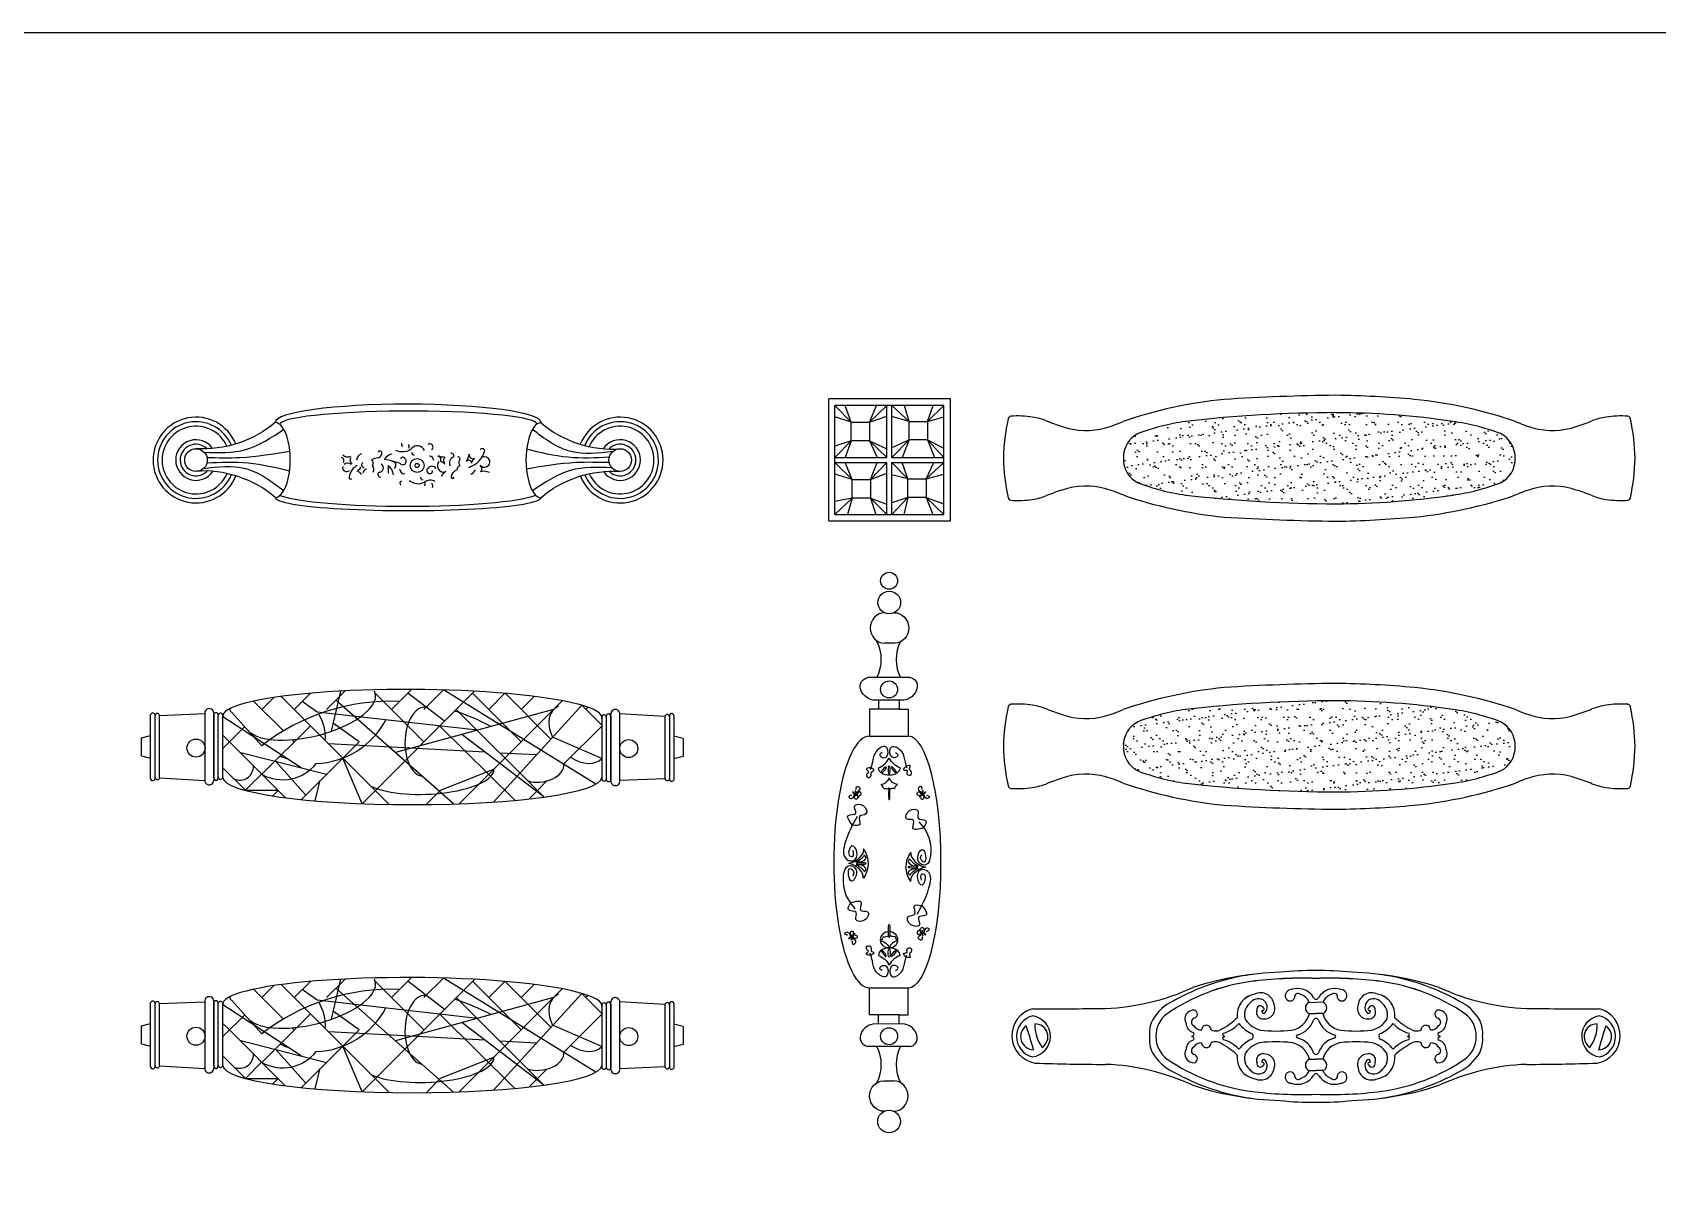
# Model space of a CAD drawing. Header units: millimetres. Extents: x -159347 to -158123, y -76894 to -75818.
# Drawn here: x -158735.9 to -158374.9, y -76076.2 to -75818.3 of the extents above; entities that cross this region are included whole.
import ezdxf

# ---------------------------------------------------------------- set-up
doc = ezdxf.new("R2010")
doc.units = ezdxf.units.MM
doc.header["$LTSCALE"] = 2
doc.header["$MEASUREMENT"] = 0
doc.layers.get('0').update_dxf_attribs({"linetype": 'CONTINUOUS'})
doc.layers.add('标注', color=7, linetype='CONTINUOUS', lineweight=25)

# ---------------------------------------------------------------- blocks, each defined once
blk = doc.blocks.new('LC-291')
at = {"color": 0, "lineweight": -3}
for radius in [1.54, 0.462]:
    blk.add_circle((122720.56, 11989.59), radius, dxfattribs=at)
for centre in [(122675.45, 11988.38), (122769.7, 11988.38)]:
    blk.add_circle(centre, 2.51)
for centre, radius, start, end in [((122675.45, 11988.38), 9.53, 21.9992, 338.3653), ((122675.45, 11988.38), 8.52, 22.7273, 337.687), ((122675.45, 11988.38), 7.52, 23.9624, 336.5167), ((122769.7, 11988.38), 9.53, 201.9992, 158.3653), ((122769.7, 11988.38), 8.52, 202.7273, 157.687), ((122769.7, 11988.38), 7.52, 203.9624, 156.5167), ((122675.45, 11988.38), 4.51, 34.7344, 326.1823), ((122675.45, 11988.38), 3.51, 45.411, 315.9963), ((122769.7, 11988.38), 4.51, 214.7344, 146.1823), ((122769.7, 11988.38), 3.51, 225.411, 135.9963)]:
    blk.add_arc(centre, radius, start, end)
for centre, radius, start, end in [((122705.69, 11993.55), 2.68, 242.4427, 289.3911), ((122709.45, 11989.69), 2.01, 113.593, 155.148), ((122711.22, 11992.27), 1.78, 287.8869, 358.0858), ((122712.68, 11992.14), 0.327, 12.1819, 171.6725), ((122713.39, 11992.71), 1.92, 293.2573, 338.3185), ((122714.57, 11989.62), 1.49, 322.385, 95.3677), ((122717.62, 11995.03), 2.17, 241.1301, 307.29), ((122717.63, 11994.13), 0.592, 141.6192, 243.4481), ((122717.76, 11990.75), 0.652, 306.0537, 185.5215), ((122719.26, 11993.69), 0.502, 128.815, 230.5411), ((122720.32, 11990.59), 3.04, 49.4423, 117.0484), ((122719.24, 11992.23), 0.561, 355.9963, 80.9426), ((122723.19, 11990.21), 1.27, 5.5563, 85.5856), ((122724.03, 11993.49), 0.388, 274.1877, 79.2926), ((122728.27, 11991.74), 2.45, 182.3532, 239.1001), ((122736.33, 11991.15), 9.44, 179.1996, 189.1874), ((122729.03, 11990.11), 0.984, 86.1194, 241.0003), ((122728.64, 11991.54), 0.64, 315.5084, 85.9196), ((122731.64, 11990.49), 1.46, 155.1844, 216.3744), ((122731.64, 11991.35), 0.966, 275.0292, 358.8641), ((122734.04, 11992.03), 1.16, 199.3163, 265.4611), ((122732.19, 11992.67), 3.5, 299.5552, 350.5757), ((122735.36, 11992.27), 0.327, 328.7349, 160.4757), ((122705.59, 11988.75), 1.21, 38.1551, 193.0529), ((122705.73, 11989.1), 1.46, 205.1933, 286.6135), ((122710.7, 11984.94), 5.33, 107.6887, 165.6803), ((122707.4, 11990.38), 1.23, 152.7004, 225.6891), ((122706.97, 11989.28), 1.51, 302.4878, 353.2599), ((122708.14, 11987.24), 0.842, 350.6504, 114.6756), ((122709.11, 11989.07), 0.64, 177.2129, 321.4776), ((122713.4, 11986.2), 4.52, 146.8453, 168.4477), ((122711.4, 11988.09), 0.396, 117.8531, 299.5588), ((122710.73, 11990.67), 1.04, 290.187, 355.1721), ((122710.16, 11988.97), 1.17, 333.6475, 37.9738), ((122712.99, 11987.49), 0.629, 162.5171, 280.0726), ((122711.99, 11989), 1.39, 286.6876, 28.0412), ((122713.83, 11988.45), 0.873, 304.4387, 49.255), ((122715.98, 11990.89), 2.27, 225.7474, 255.5958), ((122714.97, 11986.18), 1.48, 54.2921, 106.8022), ((122715.98, 11988.26), 0.716, 139.639, 267.9598), ((122717.28, 11990.79), 1.04, 211.395, 326.9254), ((122717.85, 11988.47), 0.97, 180.82, 269.2233), ((122723.75, 11988.65), 0.773, 42.4447, 233.3036), ((122723.74, 11988.24), 0.497, 204.8148, 353.6814), ((122731.8, 12010.18), 22.3, 250.409, 259.8803), ((122726.15, 11989.51), 0.89, 124.7618, 258.4574), ((122725.67, 11989.68), 2.64, 280.6852, 326.6553), ((122729.38, 11986.9), 0.97, 99.0704, 198.5246), ((122727.67, 11994.75), 7.07, 282.7745, 295.2463), ((122731.23, 11989.1), 0.927, 145.8448, 233.5799), ((122732.29, 11989.43), 0.628, 303.1037, 87.4087), ((122732.51, 11988.47), 1.5, 285.2432, 356.3391), ((122733.7, 11989.98), 0.576, 75.4069, 189.2509), ((122734.54, 11988.4), 0.908, 320.4541, 60.2935), ((122735.97, 11990.4), 1.31, 234.1261, 309.0478), ((122736, 11986.26), 1.43, 41.7624, 119.3328), ((122736.23, 11990.04), 0.893, 344.1349, 133.1263), ((122737.6, 11988.52), 0.77, 147.8709, 249.4834), ((122706.12, 11986.46), 0.61, 198.6609, 318.6645), ((122717.76, 11985.52), 0.746, 128.0159, 304.5154), ((122720.47, 11986.93), 1.72, 202.8669, 320.5761), ((122721.26, 11986.81), 0.48, 349.0521, 95.1182), ((122723.84, 11983.09), 3.43, 63.2367, 126.6595), ((122723.39, 11985.44), 1.06, 163.9436, 209.6032), ((122723.44, 11984.8), 0.628, 345.2689, 58.3476), ((122728.84, 11986.71), 0.393, 198.3068, 344.2239)]:
    blk.add_arc(centre, radius, start, end, dxfattribs=at)
for centre, major_axis, ratio, start_param, end_param in [((122722.54, 11996.67), (29.59, 0), 0.099798, 0, 3.141593), ((122722.59, 11995.16), (29.81, 0.03), 0.116992, 0.302468, 2.830735), ((122693.01, 11988.41), (0, -8.33), 0.403885, 0, 3.141593), ((122752.13, 11988.35), (0, 8.33), 0.403885, 0, 3.141593), ((122763.79, 12002.18), (15.78, -5.05), 0.64594, 4.106812, 5.291107), ((122681.35, 11974.58), (-15.78, 5.05), 0.64594, 4.106812, 5.291107), ((122722.51, 11980.44), (28.55, 0.03), 0.10261, 3.117416, 6.207237), ((122722.57, 11980.05), (29.56, -0.03), 0.137941, 3.141593, 6.283185)]:
    blk.add_ellipse(centre, major_axis=major_axis, ratio=ratio, start_param=start_param, end_param=end_param)
at = {"extrusion": (0, 0, -1)}
for centre, major_axis in [((122681.35, 12002.24), (-15.78, -5.05)), ((122763.79, 11974.51), (15.78, 5.05))]:
    blk.add_ellipse(centre, major_axis=major_axis, ratio=0.64594, start_param=4.106812, end_param=5.291107, dxfattribs=at)
for points in [[(122677.26, 11990.11), (122686.54, 11990.71), (122694.95, 11995.22)], [(122768.03, 11990.25), (122758.73, 11990.25), (122750.2, 11995.16)], [(122677.88, 11987.77), (122687.03, 11987.77), (122696.23, 11986)], [(122677.89, 11988.96), (122685.26, 11988.96), (122696.28, 11990.38)], [(122767.26, 11987.8), (122759.88, 11987.8), (122748.86, 11986.38)], [(122767.26, 11988.99), (122758.11, 11988.99), (122748.91, 11990.76)], [(122677.11, 11986.5), (122686.41, 11986.5), (122694.95, 11981.6)], [(122767.89, 11986.64), (122758.6, 11986.05), (122750.19, 11981.54)]]:
    blk.add_spline(points, degree=3)
blk = doc.blocks.new('LT-07')
for p, q in [((-7.47, 50.5), (6.64, 50.5)), ((-2.45, 52.5), (-2.95, 50.5)), ((-2.45, 52.5), (1.55, 52.5)), ((1.55, 52.5), (2.05, 50.5)), ((-7.95, 50.07), (-7.95, 49.92)), ((-7.31, 48.5), (-7.93, 38.5)), ((-7.47, 49.5), (6.62, 49.5)), ((-7.31, 48.5), (6.51, 48.5)), ((6.51, 48.5), (6.9, 38.5)), ((7.05, 50.01), (7.05, 49.99)), ((-8.87, 37.62), (-8.87, 37.38)), ((7.11, 38.5), (-7.93, 38.5)), ((7.03, 36.5), (-7.92, 36.5)), ((-7.88, 36.07), (-7.88, 35.92)), ((-7.39, 36.5), (6.71, 36.5)), ((8.01, 37.5), (8.01, 37.5)), ((-11.72, 20.68), (0.63, 33.03)), ((-10.1, 29.48), (-5.09, 34.5)), ((-7.4, 35.5), (6.69, 35.5)), ((-7.38, 35.5), (-7.38, 35.45)), ((-7.24, 34.5), (6.58, 34.5)), ((-5.11, 17.15), (6.18, 34.5)), ((4.02, 29.64), (-0.84, 34.5)), ((-0.22, 25.84), (7.9, 33.12)), ((0.63, 33.03), (2.1, 34.5)), ((7.12, 36.01), (7.12, 35.99)), ((8.09, 32.75), (7.81, 33.03)), ((-10.1, 29.48), (-10.1, 22.3)), ((-10.1, 29.48), (-6.51, 25.89)), ((-1.65, 30.75), (-6.56, 11.47)), ((4.22, 15.07), (-6.56, 25.84)), ((3.04, 21.07), (9.65, 27.68)), ((10.45, 23.2), (7.81, 25.84)), ((-10.15, 22.25), (-11.32, 23.43)), ((-11.14, 16.06), (-3.69, 22.73)), ((-2.96, 7.88), (10.69, 21.53)), ((0.63, 18.66), (1.11, 19.13)), ((11.39, 15.08), (7.81, 18.66)), ((0.63, 4.29), (-12.14, 17.06)), ((7.23, 13.54), (9.6, 16.87)), ((-12.42, 14.02), (-7.85, 12.94)), ((-7.92, 12.84), (-7.85, 12.94)), ((-1.66, -23.64), (0.2, 11.05)), ((3.19, -21.88), (7.23, 13.54)), ((11.92, 7.37), (7.81, 11.47)), ((-13.23, -2.39), (-2.96, 7.88)), ((-13.13, -16.66), (9.87, 9.42)), ((-13.06, 3.61), (-2.96, 7.88)), ((0.63, 4.29), (4.69, 9.99)), ((3, 10.39), (11.87, 8.3)), ((11.85, -21.3), (-13.06, 3.61)), ((0.63, -10.08), (11.41, 0.7)), ((12.25, -7.33), (7.81, -2.89)), ((7.81, -38.82), (-1.75, -3.75)), ((5.19, -14.64), (11.41, -6.49)), ((-10.15, -13.67), (-13.26, -10.56)), ((12.14, -14.4), (7.81, -10.08)), ((-12.32, -30.21), (4.14, -13.59)), ((-5.39, -25.62), (-10.15, -13.67)), ((-8.74, -48.18), (12.14, -14.4)), ((7.81, -38.82), (-13.09, -17.91)), ((-11.58, -36.66), (7.81, -17.26)), ((-11.58, -36.66), (2.27, -18.48)), ((0.63, -31.63), (11.41, -20.86)), ((11.39, -28.02), (7.81, -24.45)), ((8.74, -45.07), (-12.7, -25.49)), ((-2.27, -35.01), (-1.84, -26.91)), ((1.23, -38.21), (11.39, -28.06)), ((10.71, -34.53), (7.81, -31.63)), ((-10.15, -35.22), (-12, -33.38)), ((-8.03, -37.34), (-10.34, -35.03)), ((-3.05, -49.5), (1.66, -38.61)), ((9.75, -40.75), (7.81, -38.82)), ((4.13, -49.5), (-4.33, -41.04)), ((4.31, -49.5), (8.74, -45.07)), ((8.29, -46.47), (7.81, -46)), ((6.18, -49.5), (-7.64, -49.5)), ((-9.07, -52.51), (-9.07, -52.5)), ((-8.18, -51.02), (-8.18, -50.99)), ((-8.17, -53.5), (6.87, -53.5)), ((-8.09, -51.5), (6.86, -51.5)), ((-7.57, -63.51), (-7.95, -53.5)), ((6.34, -51.5), (-7.76, -51.5)), ((6.34, -50.5), (-7.75, -50.5)), ((6.25, -63.5), (6.87, -53.5)), ((6.33, -50.5), (6.33, -50.46)), ((6.82, -51.08), (6.82, -50.93)), ((7.81, -52.62), (7.81, -52.38)), ((6.41, -64.5), (-7.68, -64.5)), ((6.25, -63.5), (-7.57, -63.5)), ((-8.1, -65.02), (-8.1, -64.99)), ((6.41, -65.5), (-7.69, -65.5)), ((-2.6, -67.5), (-3.1, -65.5)), ((1.4, -67.5), (-2.6, -67.5)), ((1.4, -67.5), (1.9, -65.5)), ((6.9, -65.08), (6.9, -64.93))]:
    blk.add_line(p, q)
for centre in [(-0.76, 40.43), (-0.84, -55.49)]:
    blk.add_circle(centre, 2)
for centre, radius, start, end in [((-7.46, 50), 0.5, 88.9837, 271.5387), ((6.54, 50), 0.508, 279.2217, 79.1163), ((-7.25, 48.99), 0.502, 90.16, 262.8802), ((6.41, 49), 0.509, 281.261, 79.8313), ((-7.87, 37.5), 1, 86.5896, 272.8019), ((-7.39, 36), 0.5, 88.9837, 271.5387), ((6.61, 36), 0.508, 279.2217, 79.1163), ((7.01, 37.5), 1, 268.6361, 96.1694), ((-7.17, 34.99), 0.502, 90.16, 262.8802), ((6.48, 35), 0.509, 281.261, 79.8313), ((-4.84, 30.73), 3.02, 155.3982, 273.0025), ((1.7, 21.22), 9.46, 150.7852, 231.8788), ((-36.91, -2.8), 46.55, 357.6959, 37.9772), ((13.77, 14.28), 17.91, 128.4703, 133.0488), ((13.77, 14.28), 17.91, 155.2281, 160.8295), ((13.77, 14.28), 17.91, 181.6013, 242.5307), ((1.7, 21.22), 9.46, 265.404, 302.4369), ((-36.91, -2.8), 46.55, 331.6001, 342.3758), ((-7.54, -50.01), 0.509, 101.261, 259.8313), ((6.12, -50), 0.502, 270.16, 82.8802), ((-8.06, -52.51), 1, 88.6361, 276.1694), ((-7.67, -51.01), 0.508, 99.2217, 259.1163), ((6.33, -51), 0.5, 268.9837, 91.5387), ((6.81, -52.5), 1, 266.5896, 92.8019), ((-7.6, -65.01), 0.508, 99.2217, 259.1163), ((-7.47, -64.01), 0.509, 101.261, 259.8313), ((6.19, -64), 0.502, 270.16, 82.8802), ((6.4, -65), 0.5, 268.9837, 91.5387)]:
    blk.add_arc(centre, radius, start, end)
for centre, major_axis, ratio, start_param, end_param in [((-7.24, -7.5), (0, -42), 0.143836, 3.141593, 6.283185), ((6.18, -7.5), (0.18, 42.02), 0.144445, 3.112966, 6.313059), ((7.81, 15.07), (-3.59, 14.37), 0.402356, 0.18147, 0.236763), ((7.81, 15.07), (-3.59, 14.37), 0.402356, 0.311204, 3.230887), ((-5.97, -10.66), (-0.58, 14.95), 0.334564, 0.600142, 3.141593), ((0.66, -10.12), (-7.65, 0.21), 0.555139, 3.085774, 6.227367), ((-5.3, -36.2), (0.98, -4.84), 0.59058, 3.889789, 6.283185), ((2.38, -44.16), (5.53, 5.24), 0.65815, -0.238717, 1.123598), ((2.38, -44.16), (5.53, 5.24), 0.65815, 1.928379, 3.17013)]:
    blk.add_ellipse(centre, major_axis=major_axis, ratio=ratio, start_param=start_param, end_param=end_param)
blk = doc.blocks.new('LT-23')
for p, q in [((1.22, 51.05), (-1.08, 51.05)), ((-4.61, 43.46), (4.69, 43.47)), ((-2.31, 36.46), (-4.31, 36.46)), ((-4.31, 36.46), (-4.31, 30.46)), ((-3.3, 38.46), (3.54, 38.47)), ((-2.31, 38.46), (-2.31, 36.46)), ((-2.31, 36.46), (2.29, 36.47)), ((2.29, 38.47), (2.29, 36.47)), ((2.29, 36.47), (4.29, 36.47)), ((4.29, 36.47), (4.29, 30.47)), ((4.29, 30.47), (-4.31, 30.46)), ((-4.31, -31.3), (-4.31, -25.3)), ((4.29, -25.31), (-4.31, -25.3)), ((4.29, -31.31), (4.29, -25.31)), ((-2.31, -31.3), (-4.31, -31.3)), ((-2.31, -33.3), (-2.31, -31.3)), ((-2.31, -31.3), (2.29, -31.31)), ((2.29, -33.31), (2.29, -31.31)), ((2.29, -31.31), (4.29, -31.31)), ((-3.3, -33.3), (3.54, -33.31)), ((-4.61, -38.3), (4.69, -38.31)), ((-1.34, -45.9), (0.95, -45.9))]:
    blk.add_line(p, q)
for centre, radius in [((-0.04, 60.07), 2.51), ((-0.04, 41.19), 1.88), ((-0.04, 19.81), 1.88), ((-0.04, -35.66), 1.88), ((-0.09, -54.92), 2.51), ((-0.05, -59.73), 1.88)]:
    blk.add_circle(centre, radius)
for centre, start, end in [((-10.07, 47.46), 331.8062, 28.1938), ((10.15, 47.47), 151.8062, 208.1938), ((-10.07, -42.3), 331.8062, 28.1938), ((10.15, -42.31), 151.8062, 208.1938)]:
    blk.add_arc(centre, 8.47, start, end)
for centre, major_axis, ratio, start_param, end_param in [((-1.08, 54.42), (0, -3.37), 0.943057, 3.141593, 6.283185), ((-3.71, 40.96), (-2.14, 1.9), 0.770421, -0.617815, 2.330447), ((3.31, 40.97), (2.88, 1.33), 0.773337, 4.445964, 7.046682), ((-4.29, 2.58), (-0.02, 27.88), 0.26044, 0, 3.135731), ((4.29, 2.58), (0, -27.89), 0.284417, 0, 3.144277), ((-2.95, 26.2), (2.7, 2.43), 0.768459, 4.254797, 5.169981), ((-0.08, 23.26), (2.39, 0), 0.70014, 3.141593, 6.283185), ((-1.48, 21.39), (1.29, 1.09), 0.633168, 3.862491, 5.497697), ((-2.59, 17.83), (0.41, 2.27), 0.546193, -0.885074, -0.152626), ((-0.16, 19.06), (-0.094, -0.151), 0.515171, 3.141593, 6.283185), ((2, 17.46), (-1.96, 1.36), 0.497875, -0.861917, -0.103628), ((-7.13, 1.71), (-2.08, 1.6), 0.557896, 3.402981, 5.597404), ((6.74, 4.72), (-1.51, 1.37), 0.502735, 1.063064, 2.31944), ((7.91, 4.89), (2.08, -1.6), 0.557896, 3.402981, 5.597404), ((-5.96, 1.89), (1.51, -1.37), 0.502735, 1.063064, 2.31944), ((-1.92, -12.17), (1.78, -1.24), 0.546193, -0.885074, -0.152626), ((0.01, -13.68), (0.088, 0.142), 0.515171, 3.141593, 6.283185), ((2.4, -12.55), (-0.36, -2.17), 0.597536, -0.916029, -0.256861), ((1.24, -15.88), (-1.22, -1.03), 0.633168, 3.862491, 5.497697), ((2.79, -21.24), (-2.7, -2.43), 0.768459, 4.254797, 5.169981), ((0.95, -49.27), (0, 3.37), 0.943057, 3.141593, 6.283185)]:
    blk.add_ellipse(centre, major_axis=major_axis, ratio=ratio, start_param=start_param, end_param=end_param)
at = {"extrusion": (0, 0, -1)}
for centre, major_axis, ratio, start_param, end_param in [((1.09, 54.42), (0.12, -3.37), 0.943057, 3.141593, 6.283185), ((2.79, 26.2), (-2.7, 2.43), 0.768459, 4.254797, 5.169981), ((-2.02, 17.46), (1.89, 1.31), 0.546193, -0.885074, -0.152626), ((1.33, 21.39), (-1.29, 1.09), 0.633168, 3.862491, 5.497697), ((0.03, 19.06), (0.094, -0.151), 0.515171, 3.141593, 6.283185), ((2.56, 17.87), (-0.38, 2.3), 0.597536, -0.916029, -0.256861), ((-7.19, 5.64), (2.17, 1.57), 0.55097, 0.213744, 2.381805), ((-5.99, 5.51), (1.51, 1.37), 0.502735, 1.063064, 2.31944), ((-9.24, 3.69), (-3.84, 3.84), 1, 1.717394, 2.991463), ((10.03, 2.92), (3.84, -3.84), 1, 1.717394, 2.991463), ((6.78, 1.1), (-1.51, -1.37), 0.502735, 1.063064, 2.31944), ((7.98, 0.96), (-2.17, -1.57), 0.55097, 0.213744, 2.381805), ((-2.46, -12.52), (0.39, -2.14), 0.546193, -0.885074, -0.152626), ((-0.17, -13.68), (-0.088, 0.142), 0.515171, 3.141593, 6.283185), ((1.87, -12.17), (-1.85, -1.28), 0.497875, -0.861917, -0.103628), ((-0.08, -18.3), (2.39, 0), 0.70014, 3.141593, 6.283185), ((-1.41, -15.88), (1.22, -1.03), 0.633168, 3.862491, 5.497697), ((-2.95, -21.24), (2.7, -2.43), 0.768459, 4.254797, 5.169981), ((-3.71, -35.8), (-2.14, -1.9), 0.770421, -0.617815, 2.330447), ((3.31, -35.81), (2.88, -1.33), 0.773337, 4.445964, 7.046682), ((-1.22, -49.27), (-0.12, 3.37), 0.943057, 3.141593, 6.283185)]:
    blk.add_ellipse(centre, major_axis=major_axis, ratio=ratio, start_param=start_param, end_param=end_param, dxfattribs=at)
for centre, major_axis, ratio in [((-1.1, 22.81), (0.535, 0.696), 0.230894), ((-0.06, 22.76), (0, 0.924), 0.264043), ((-0.07, 17.74), (0, 1.31), 0.131937), ((1.13, -17.83), (-0.535, -0.696), 0.230894)]:
    blk.add_ellipse(centre, major_axis=major_axis, ratio=ratio)
for centre, major_axis, ratio in [((1.13, 22.79), (-0.535, 0.696), 0.230894), ((-5.35, 3.7), (-1.08, 0), 0.168003), ((6.13, 2.91), (1.08, 0), 0.168003), ((-0.08, -12.44), (0, -1.24), 0.131937), ((-1.1, -17.85), (0.535, -0.696), 0.230894), ((-0.06, -17.8), (0, -0.924), 0.264043)]:
    blk.add_ellipse(centre, major_axis=major_axis, ratio=ratio, dxfattribs=at)
for points in [[(-1.5, 26.61), (-2.05, 26.09), (-1.1, 25.49), (-0.33, 26.08), (-0.66, 27.91), (-2.8, 26.88), (-3.58, 24.5), (-3.96, 23.25)], [(1.49, 26.61), (2.04, 26.09), (1.09, 25.49), (0.32, 26.08), (0.65, 27.91), (2.79, 26.88), (3.65, 24.5), (4.14, 22.79)], [(-3.81, 23.64), (-4.72, 23.68), (-4.54, 22.94), (-4.94, 22.48), (-4.74, 21.62), (-3.99, 22.05), (-4.03, 22.63), (-3.27, 22.77), (-3.81, 23.64)], [(4, 23.25), (3.29, 22.68), (3.91, 22.25), (3.91, 21.64), (4.62, 21.12), (4.91, 21.94), (4.5, 22.35), (4.98, 22.95), (4, 23.25)], [(-8.37, 17.95), (-8.99, 17.52), (-8.35, 17.21), (-7.65, 18.16), (-6.7, 17.5)], [(-7.17, 17.96), (-8.19, 18.68), (-7.71, 18.26), (-7.44, 18.16), (-7.16, 17.96)], [(-7.15, 17.97), (-7.57, 19.02), (-7.35, 18.58), (-7.29, 18.27), (-7.15, 17.97)], [(-7.35, 19.18), (-7.18, 19.9), (-6.5, 19.4), (-7.27, 18.45), (-6.7, 17.5)], [(-6.74, 17.93), (-6.37, 17.93), (-6.24, 18.17), (-6.41, 18.56), (-6.75, 18.68), (-7.04, 18.32), (-7.13, 17.98)], [(7.52, 18.82), (7.15, 18.82), (7.03, 19.06), (7.19, 19.45), (7.53, 19.56), (7.82, 19.2), (7.92, 18.86)], [(8.14, 20.06), (7.97, 20.78), (7.29, 20.29), (8.05, 19.34), (7.49, 18.38)], [(9.15, 18.84), (9.78, 18.41), (9.14, 18.09), (8.44, 19.05), (7.49, 18.38)], [(7.86, 18.47), (7.84, 18.1), (8.06, 17.96), (8.47, 18.1), (8.6, 18.44), (8.26, 18.75), (7.92, 18.86)], [(7.94, 18.85), (8.35, 19.9), (8.13, 19.47), (8.08, 19.16), (7.94, 18.85)], [(7.95, 18.84), (8.97, 19.57), (8.5, 19.14), (8.22, 19.04), (7.95, 18.84)], [(-7.29, 12.18), (-5.64, 12.37), (-5.73, 14.13), (-4.3, 14.66), (-4.87, 16.48), (-6.82, 16.41), (-6.55, 14.87), (-8.17, 14.37), (-7.29, 12.18)], [(-7.07, 17.58), (-7.05, 17.21), (-7.28, 17.08), (-7.68, 17.22), (-7.81, 17.55), (-7.47, 17.86), (-7.13, 17.98)], [(8.48, 11.59), (8.92, 13.19), (7.25, 13.76), (7.29, 15.29), (5.39, 15.43), (4.72, 13.6), (6.26, 13.27), (6.12, 11.59), (8.48, 11.59)], [(-6.25, 14.1), (-8.89, 8.33), (-8.63, 4.68), (-7.07, 4.31), (-6.31, 6.25), (-7.37, 7.61), (-7.79, 5.31), (-7.27, 5.28), (-7.19, 6.6)], [(7.45, 12.92), (10.01, 7.84), (8.53, 3.36), (7.59, 3.82), (7.27, 5.56), (8.27, 6.83), (8.61, 4.01), (7.81, 4.78), (8.06, 5.63)], [(-4.66, 5.51), (-4.33, 5.02), (-4.98, 4.21), (-6.51, 4.02)], [(5.41, 4.72), (5.08, 4.24), (5.73, 3.42), (7.26, 3.23)], [(-6.66, -6.31), (-9.23, -1.23), (-7.74, 3.25), (-6.81, 2.79), (-6.48, 1.04), (-7.48, -0.22), (-7.82, 2.59), (-7.02, 1.82), (-7.27, 0.97)], [(-4.62, 1.88), (-4.3, 2.37), (-4.95, 3.18), (-6.48, 3.37)], [(5.44, 1.09), (5.12, 1.58), (5.76, 2.39), (7.3, 2.58)], [(7.03, -7.49), (9.67, -1.73), (9.42, 1.92), (7.86, 2.29), (7.09, 0.36), (8.16, -1.01), (8.58, 1.29), (8.05, 1.32), (7.97, 0)], [(-7.69, -4.99), (-8.14, -6.59), (-6.46, -7.16), (-6.5, -8.68), (-4.6, -8.83), (-3.94, -6.99), (-5.48, -6.67), (-5.34, -4.98), (-7.69, -4.99)], [(8.07, -5.58), (6.42, -5.76), (6.52, -7.53), (5.09, -8.06), (5.66, -9.87), (7.61, -9.81), (7.34, -8.26), (8.95, -7.76), (8.07, -5.58)], [(-8.37, -12.23), (-8.99, -11.8), (-8.35, -11.49), (-7.65, -12.44), (-6.7, -11.78)], [(-7.17, -12.24), (-8.19, -12.96), (-7.71, -12.54), (-7.44, -12.44), (-7.16, -12.24)], [(-7.07, -11.86), (-7.05, -11.49), (-7.28, -11.36), (-7.68, -11.5), (-7.81, -11.83), (-7.47, -12.14), (-7.13, -12.26)], [(-7.15, -12.25), (-7.57, -13.3), (-7.35, -12.86), (-7.29, -12.55), (-7.15, -12.25)], [(-7.35, -13.46), (-7.18, -14.18), (-6.5, -13.68), (-7.27, -12.73), (-6.7, -11.78)], [(-6.74, -12.21), (-6.37, -12.21), (-6.24, -12.45), (-6.41, -12.84), (-6.75, -12.96), (-7.04, -12.6), (-7.13, -12.26)], [(6.64, -12.21), (6.27, -12.21), (6.14, -12.45), (6.31, -12.84), (6.65, -12.96), (6.94, -12.6), (7.03, -12.26)], [(7.25, -13.46), (7.08, -14.18), (6.4, -13.68), (7.17, -12.73), (6.6, -11.78)], [(8.27, -12.23), (8.89, -11.8), (8.25, -11.49), (7.55, -12.44), (6.6, -11.78)], [(6.97, -11.86), (6.95, -11.49), (7.18, -11.36), (7.58, -11.5), (7.71, -11.83), (7.37, -12.14), (7.03, -12.26)], [(7.05, -12.25), (7.47, -13.3), (7.25, -12.86), (7.19, -12.55), (7.05, -12.25)], [(7.07, -12.24), (8.09, -12.96), (7.61, -12.54), (7.34, -12.44), (7.06, -12.24)], [(-3.81, -18.68), (-4.72, -18.72), (-4.54, -17.98), (-4.94, -17.52), (-4.74, -16.67), (-3.99, -17.09), (-4.03, -17.67), (-3.27, -17.81), (-3.81, -18.68)], [(1.49, -21.65), (2.04, -21.13), (1.09, -20.53), (0.32, -21.12), (0.65, -22.95), (2.79, -21.92), (3.65, -19.54), (4.14, -17.84)], [(4, -18.29), (3.29, -17.72), (3.91, -17.29), (3.91, -16.68), (4.62, -16.16), (4.91, -16.98), (4.5, -17.39), (4.98, -17.99), (4, -18.29)], [(-1.5, -21.65), (-2.05, -21.13), (-1.1, -20.53), (-0.33, -21.12), (-0.66, -22.95), (-2.8, -21.92), (-3.58, -19.54), (-3.96, -18.29)]]:
    blk.add_spline(points, degree=3)
blk = doc.blocks.new('SD')
at = {"lineweight": -3}
h = blk.add_hatch(dxfattribs=at)
h.set_pattern_fill('AR-SAND', color=0, scale=0.1, style=0)
h.set_pattern_definition([(37.5, (0, 0), (-0.16000313, 4.89413237), [0, -3.8608, 0, -4.318, 0, -4.1275]), (7.5, (0, 0), (4.49523283, 7.168251), [0, -2.0828, 0, -3.4798, 0, -1.3335]), (327.5, (-3.124, 0), (7.9099237, 0.01437185), [0, -1.27, 0, -4.572, 0, -5.969]), (317.5, (-3.124, 0), (7.63556452, 2.22929323), [0, -0.635, 0, -2.9972, 0, -3.429])])
h.paths.add_polyline_path([(130641.68, 5980.65, 0.035842), (130606.31, 5978.02, 0.054228), (130591.94, 5974.32, 0.292713), (130587.49, 5966.89, 0.292713), (130591.94, 5959.46, 0.054228), (130606.31, 5955.76, 0.035842), (130641.68, 5953.13, 0.027972), (130687.04, 5955.76, 0.054228), (130701.42, 5959.46, 0.292713), (130705.86, 5966.89, 0.292713), (130701.42, 5974.32, 0.054228), (130687.04, 5978.02, 0.027972)])
at = {"color": 0, "lineweight": -3}
for centre, radius, start, end in [((130631.57, 5848.95), 136.39, 95.7526, 108.9009), ((130646.85, 5659.34), 326.61, 90.9078, 95.0866), ((130634.34, 5327.95), 657.99, 86.41705, 89.36105), ((130661.79, 5848.95), 136.39, 71.0991, 84.2474), ((130553.58, 5978.66), 0.917, 96.3602, 171.13), ((130555.69, 5951.93), 27.73, 80.9767, 94.5815), ((130642.35, 5732.96), 247.69, 90.1547, 98.3655), ((130640.83, 5574.17), 406.48, 83.472, 89.881), ((130737.66, 5951.93), 27.73, 85.4185, 99.0233), ((130739.77, 5978.66), 0.917, 8.87, 83.6398), ((130617.41, 5965.01), 66.19, 167.9738, 178.3749), ((130556.84, 5958.91), 20.66, 68.8373, 81.0813), ((130584.24, 6026.74), 52.5, 247.6751, 253.1495), ((130576.2, 5997), 21.72, 250.6962, 285.8735), ((130571.45, 6013.99), 39.37, 285.752, 293.8633), ((130616.11, 5910.1), 68.62, 98.2118, 110.6278), ((130677.24, 5910.1), 68.62, 69.3722, 81.7882), ((130721.9, 6013.99), 39.37, 246.1367, 254.248), ((130717.15, 5997), 21.72, 254.1265, 289.3038), ((130709.11, 6026.74), 52.5, 286.8505, 292.3249), ((130736.51, 5958.91), 20.66, 98.9187, 111.1627), ((130675.95, 5965.01), 66.19, 1.6251, 12.0262), ((130595.52, 5967.14), 8.03, 116.5072, 181.7691), ((130697.83, 5967.14), 8.03, 358.2309, 63.4928), ((130617.41, 5968.77), 66.19, 181.6251, 192.0262), ((130595.52, 5966.64), 8.03, 178.2309, 243.4928), ((130697.83, 5966.64), 8.03, 296.5072, 1.7691), ((130675.95, 5968.77), 66.19, 347.9738, 358.3749), ((130553.58, 5955.12), 0.917, 188.87, 263.6398), ((130556.84, 5974.87), 20.66, 278.9187, 291.1627), ((130584.24, 5907.04), 52.5, 106.8505, 112.3249), ((130576.2, 5936.78), 21.72, 74.1265, 109.3038), ((130571.45, 5919.78), 39.37, 66.1367, 74.248), ((130631.57, 6084.83), 136.39, 251.0991, 264.2474), ((130616.11, 6023.67), 68.62, 249.3722, 261.7882), ((130642.35, 6200.82), 247.69, 261.6345, 269.8453), ((130640.83, 6359.6), 406.48, 270.119, 276.528), ((130661.79, 6084.83), 136.39, 275.7526, 288.9009), ((130677.24, 6023.67), 68.62, 278.2118, 290.6278), ((130721.9, 5919.78), 39.37, 105.752, 113.8633), ((130717.15, 5936.78), 21.72, 70.6962, 105.8735), ((130709.11, 5907.04), 52.5, 67.6751, 73.1495), ((130736.51, 5974.87), 20.66, 248.8373, 261.0813), ((130739.77, 5955.12), 0.917, 276.3602, 351.13), ((130555.69, 5981.84), 27.73, 265.4185, 279.0233), ((130737.66, 5981.84), 27.73, 260.9767, 274.5815), ((130646.85, 6274.44), 326.61, 264.9134, 269.0922), ((130634.34, 6605.83), 657.99, 270.63895, 273.58295)]:
    blk.add_arc(centre, radius, start, end, dxfattribs=at)
blk = doc.blocks.new('LS-35')
for p, q in [((-13.42, 13.46), (13.58, 13.46)), ((-13.42, 13.46), (-13.42, -13.54)), ((-12.04, 12.12), (-12.04, -12.03)), ((-12.04, 12.12), (12.11, 12.12)), ((-8.39, 8.27), (-12.04, 12.12)), ((-8.39, 8.27), (-9.12, 12.12)), ((-4.27, 8.27), (-0.51, 12.12)), ((-4.27, 8.27), (-3.07, 12.12)), ((-0.51, 12.12), (-0.51, 0.59)), ((0.58, 12.12), (0.58, 0.59)), ((4.32, 8.5), (0.58, 12.12)), ((4.32, 8.5), (3.13, 12.12)), ((8.44, 8.5), (12.11, 12.12)), ((8.44, 8.5), (9.6, 12.12)), ((12.11, -12.03), (12.11, 12.12)), ((13.58, -13.54), (13.58, 13.46)), ((-8.39, 8.27), (-12.04, 9.31)), ((-4.27, 8.27), (-0.51, 9.77)), ((4.32, 8.5), (0.58, 9.8)), ((8.44, 8.5), (12.11, 9.84)), ((-8.39, 4.21), (-12.04, 0.59)), ((-8.39, 4.21), (-12.04, 3.02)), ((-8.39, 4.21), (-9.76, 0.59)), ((-4.27, 4.21), (-0.51, 0.59)), ((-4.27, 4.21), (-0.51, 2.74)), ((-4.27, 4.21), (-2.84, 0.59)), ((4.32, 4.44), (0.58, 0.59)), ((4.32, 4.44), (0.58, 2.71)), ((4.32, 4.44), (2.55, 0.59)), ((8.44, 4.44), (12.11, 0.59)), ((8.44, 4.44), (9.78, 0.59)), ((8.44, 4.44), (12.11, 2.89)), ((-12.04, 0.59), (-0.51, 0.59)), ((0.58, 0.59), (12.11, 0.59)), ((-12.04, -0.5), (-0.51, -0.5)), ((-8.26, -4.06), (-12.04, -0.5)), ((-8.26, -4.06), (-12.04, -3.17)), ((-8.26, -4.06), (-9.42, -0.5)), ((-4.13, -4.06), (-0.51, -0.5)), ((-4.13, -4.06), (-3.23, -0.5)), ((-4.13, -4.06), (-0.51, -2.84)), ((-0.51, -0.5), (-0.51, -12.03)), ((0.58, -0.5), (0.58, -12.03)), ((0.58, -0.5), (12.11, -0.5)), ((4.49, -4.4), (0.58, -0.5)), ((4.49, -4.4), (0.58, -2.79)), ((4.49, -4.4), (2.76, -0.5)), ((8.61, -4.4), (12.11, -0.5)), ((8.61, -4.4), (9.71, -0.5)), ((8.61, -4.4), (12.11, -3.31)), ((-8.26, -8.11), (-12.04, -12.03)), ((-8.26, -8.11), (-12.04, -9.63)), ((-8.26, -8.11), (-9.63, -12.03)), ((-4.13, -8.11), (-0.51, -12.03)), ((-4.13, -8.11), (-3.09, -12.03)), ((-4.13, -8.11), (-0.51, -9.85)), ((4.49, -8.46), (0.58, -12.03)), ((4.49, -8.46), (0.58, -9.99)), ((4.49, -8.46), (2.67, -12.03)), ((8.61, -8.46), (12.11, -12.03)), ((8.61, -8.46), (9.64, -12.03)), ((8.61, -8.46), (12.11, -9.71)), ((-13.42, -13.54), (13.58, -13.54)), ((-12.04, -12.03), (12.11, -12.03))]:
    blk.add_line(p, q)
for points in [[(-8.39, 8.27), (-4.27, 8.27), (-4.27, 4.21), (-8.39, 4.21)], [(4.32, 8.5), (8.44, 8.5), (8.44, 4.44), (4.32, 4.44)], [(-8.26, -4.06), (-4.13, -4.06), (-4.13, -8.11), (-8.26, -8.11)], [(4.49, -4.4), (8.61, -4.4), (8.61, -8.46), (4.49, -8.46)]]:
    blk.add_lwpolyline(points, close=True)
blk = doc.blocks.new('拉手 新款1#')
at = {"color": 0}
for p, q in [((160509.03, 8904.03), (160509.09, 8902.52)), ((160511.55, 8904), (160511.55, 8902.52)), ((160521.71, 8904), (160521.72, 8902.52)), ((160524.24, 8904.03), (160524.18, 8902.52)), ((160509.03, 8901.01), (160509.09, 8902.52)), ((160511.55, 8901.04), (160511.55, 8902.52)), ((160521.71, 8901.04), (160521.72, 8902.52)), ((160524.24, 8901.01), (160524.18, 8902.52))]:
    blk.add_line(p, q, dxfattribs=at)
for centre, radius, start, end in [((160516.8, 8963.89), 6.21, 15.2365, 169.9653), ((160516.62, 8964.37), 4.7, 13.2251, 165.465), ((160516.64, 8966.16), 4.61, 187.6026, 351.0874), ((160516.6, 8965.23), 2.94, 35.6458, 178.9966), ((160488.81, 9054.35), 92.47, 285.5898, 289.0527), ((161228.83, 8960.86), 706.06, 179.62197, 180.93664), ((161120.19, 8946.64), 609.78, 178.27781, 179.74862), ((160519.14, 8956.74), 8.27, 88.0235, 126.6912), ((160516.57, 8964.96), 2.85, 213.7527, 0.962), ((160459.96, 8951.12), 50.49, 335.1619, 357.9589), ((160510.42, 8949.32), 2.647e-13, 181.5736, 185.0763), ((160522.86, 8949.32), 2.647e-13, 354.9237, 358.4264), ((160573.32, 8951.12), 50.49, 182.0411, 204.8381), ((160518.32, 8929.74), 10.57, 120.2008, 154.5752), ((160516.46, 8932.11), 5.99, 88.3583, 144.36), ((160516.01, 8932.64), 6.92, 84.806, 115.7132), ((160517.26, 8932.64), 6.92, 64.2868, 95.194), ((160516.81, 8932.11), 5.99, 35.64, 91.6417), ((160514.95, 8929.74), 10.57, 25.4248, 59.7992), ((160552.22, 8909.9), 49.82, 150.7073, 171.953), ((160547.21, 8911.23), 43.15, 145.6226, 172.2374), ((160486.06, 8911.23), 43.15, 7.7626, 34.3774), ((160486.07, 8911.23), 43.15, 7.7626, 34.3774), ((160481.04, 8909.9), 49.82, 8.047, 29.2927), ((160481.05, 8909.9), 49.82, 8.047, 29.2927), ((160573.73, 8908.04), 71.39, 162.1579, 178.0619), ((160512.79, 8929.67), 2, 60.0194, 184.0361), ((160511.69, 8929.84), 0.948, 199.5438, 348.542), ((160513.45, 8929.33), 0.891, 27.3347, 158.5273), ((160513.69, 8929.21), 2.19, 17.2824, 87.3911), ((160513.15, 8928), 2.05, 358.2747, 57.8894), ((160516.14, 8929.99), 0.378, 200.1763, 336.3795), ((160519.27, 8928.81), 2.97, 152.5358, 159.8102), ((160513.99, 8928.81), 2.97, 20.1898, 27.4642), ((160517.13, 8929.99), 0.378, 203.6205, 339.8237), ((160519.58, 8929.21), 2.19, 92.6089, 162.7176), ((160520.12, 8928), 2.05, 122.1106, 181.7253), ((160519.82, 8929.33), 0.891, 21.4727, 152.6653), ((160520.48, 8929.67), 2, 355.9639, 119.9806), ((160521.58, 8929.84), 0.948, 191.458, 340.4562), ((160459.55, 8908.04), 71.39, 1.9381, 17.8421), ((160515.18, 8926.9), 1.04, 89.0404, 272.438), ((160513.06, 8924.85), 2.37, 323.2305, 25.3411), ((160520.21, 8924.85), 2.37, 154.6589, 216.7695), ((160518.08, 8926.9), 1.04, 267.562, 90.9596), ((160499.48, 8932.04), 17.71, 317.2798, 330.9268), ((160509.19, 8924.89), 6.94, 311.3394, 344.8059), ((160516.21, 8922.92), 0.357, 15.3458, 155.5182), ((160522.47, 8925.22), 6.31, 200.4467, 202.4156), ((160510.8, 8925.22), 6.31, 337.5844, 339.5533), ((160517.06, 8922.92), 0.357, 24.4818, 164.6542), ((160524.08, 8924.89), 6.94, 195.1941, 228.6606), ((160533.79, 8932.04), 17.71, 209.0732, 222.7202), ((160511.88, 8915.35), 4.71, 82.6094, 170.306), ((160511.74, 8915.34), 3.08, 65.0827, 140.8938), ((160508.89, 8913.56), 7.83, 25.1275, 51.4046), ((160524.38, 8913.56), 7.83, 128.5954, 154.8725), ((160521.53, 8915.34), 3.08, 39.1062, 114.9173), ((160521.38, 8915.35), 4.71, 9.694, 97.3906), ((160521.4, 8915.35), 4.71, 9.694, 97.3906), ((160590.55, 8905.75), 86.84, 172.5178, 182.1311), ((160509.99, 8914.86), 3.04, 154.9556, 261.7006), ((160510.69, 8915.31), 2.39, 124.141, 205.5503), ((160510.6, 8914.91), 0.771, 72.4504, 245.5847), ((160511.35, 8914.32), 1.42, 350.9482, 111.3771), ((160510.83, 8915.65), 3.31e-14, 131.2542, 271.5), ((160509.87, 8913.61), 5.52, 13.5422, 55.0039), ((160485.5, 8911.43), 29.94, 353.3585, 6.6657), ((160516.49, 8917.04), 0.542, 197.2667, 285.1841), ((160516.78, 8917.04), 0.542, 254.8159, 342.7333), ((160547.77, 8911.43), 29.94, 173.3343, 186.6415), ((160523.4, 8913.61), 5.52, 124.9961, 166.4578), ((160521.92, 8914.32), 1.42, 68.6229, 189.0518), ((160522.67, 8914.91), 0.771, 294.4153, 107.5496), ((160522.44, 8915.65), 3.31e-14, 268.5, 48.7458), ((160523.28, 8914.86), 3.04, 278.2994, 25.0444), ((160522.58, 8915.31), 2.39, 334.4497, 55.859), ((160442.71, 8905.75), 86.84, 357.8689, 7.4822), ((160442.73, 8905.75), 86.84, 357.8689, 7.4822), ((160510.12, 8915.25), 1.87, 211.6284, 310.7914), ((160510.41, 8914.03), 2.34, 248.3908, 5.4357), ((160510.57, 8914.38), 0.335, 210.3934, 30.6669), ((160511.04, 8914.15), 0.437, 313.7576, 115.3096), ((160522.85, 8914.03), 2.34, 174.5643, 291.6092), ((160522.22, 8914.15), 0.437, 64.6904, 226.2424), ((160523.14, 8915.25), 1.87, 229.2086, 328.3716), ((160522.7, 8914.38), 0.335, 149.3331, 329.6066), ((160572.77, 8902.98), 70.78, 173.9424, 180.3727), ((160502.38, 8910.45), 1.498e-13, 175.2231, 190.9623), ((160510.23, 8906.65), 4.24, 161.1435, 237.9538), ((160507.57, 8908.03), 1.34, 71.2077, 180.1842), ((160507.74, 8908.3), 1.03, 287.681, 75.319), ((160510.34, 8908.83), 4.98, 284.1404, 350.018), ((160515.24, 8907.97), 3.31e-14, 179.2532, 195.5362), ((160518.03, 8907.97), 3.31e-14, 344.4638, 0.7468), ((160522.93, 8908.83), 4.98, 189.982, 255.8596), ((160525.53, 8908.3), 1.03, 104.681, 252.319), ((160525.7, 8908.03), 1.34, 359.8158, 108.7923), ((160523.03, 8906.65), 4.24, 302.0462, 18.8565), ((160530.88, 8910.45), 1.498e-13, 349.0377, 4.7769), ((160460.5, 8902.98), 70.78, 359.6273, 6.0576), ((160507.89, 8906.52), 0.812, 78.4027, 222.4485), ((160510.33, 8906.96), 3.2, 197.9557, 245.9384), ((160510.29, 8903.56), 1.34, 19.0431, 159.616), ((160511.14, 8908.1), 5.37, 290.2155, 342.8327), ((160516.67, 8906.51), 0.397, 95.1761, 179.3328), ((160516.6, 8906.51), 0.397, 0.6672, 84.8239), ((160522.12, 8908.1), 5.37, 197.1673, 249.7845), ((160522.98, 8903.56), 1.34, 20.384, 160.9569), ((160522.93, 8906.96), 3.2, 294.0616, 342.0443), ((160525.38, 8906.52), 0.812, 317.5515, 101.5973), ((160572.77, 8902.06), 70.78, 179.6273, 186.0576), ((160590.55, 8899.29), 86.84, 177.8689, 187.4822), ((160510.23, 8898.39), 4.24, 122.0462, 198.8565), ((160510.33, 8898.09), 3.2, 114.0616, 162.0443), ((160507.77, 8902.52), 0.58, 0, 68.4921), ((160507.77, 8902.52), 0.58, 291.5079, 0), ((160510.29, 8901.48), 1.34, 200.384, 340.9569), ((160510.34, 8896.21), 4.98, 9.982, 75.8596), ((160513.21, 8902.52), 0.58, 111.5079, 180), ((160513.21, 8902.52), 0.58, 180, 248.4921), ((160511.14, 8896.94), 5.37, 17.1673, 69.7845), ((160522.12, 8896.94), 5.37, 110.2155, 162.8327), ((160522.93, 8896.21), 4.98, 104.1404, 170.018), ((160520.06, 8902.52), 0.58, 0, 68.4921), ((160520.06, 8902.52), 0.58, 291.5079, 0), ((160522.98, 8901.48), 1.34, 199.0431, 339.616), ((160522.93, 8898.09), 3.2, 17.9557, 65.9384), ((160525.49, 8902.52), 0.58, 111.5079, 180), ((160525.49, 8902.52), 0.58, 180, 248.4921), ((160523.03, 8898.39), 4.24, 341.1435, 57.9538), ((160442.71, 8899.29), 86.84, 352.5178, 2.1311), ((160442.73, 8899.29), 86.84, 352.5178, 2.1311), ((160460.5, 8902.06), 70.78, 353.9424, 0.3727), ((160507.57, 8897.02), 1.34, 179.8158, 288.7923), ((160507.89, 8898.53), 0.812, 137.5515, 281.5973), ((160507.74, 8896.75), 1.03, 284.681, 72.319), ((160485.5, 8893.61), 29.94, 353.3343, 6.6415), ((160515.24, 8897.08), 3.31e-14, 164.4638, 180.7468), ((160516.67, 8898.53), 0.397, 180.6672, 264.8239), ((160516.6, 8898.53), 0.397, 275.1761, 359.3328), ((160547.77, 8893.61), 29.94, 173.3585, 186.6657), ((160518.03, 8897.08), 3.31e-14, 359.2532, 15.5362), ((160525.53, 8896.75), 1.03, 107.681, 255.319), ((160525.38, 8898.53), 0.812, 258.4027, 42.4485), ((160525.7, 8897.02), 1.34, 251.2077, 0.1842), ((160573.73, 8897.01), 71.39, 181.9381, 197.8421), ((160502.38, 8894.59), 1.498e-13, 169.0377, 184.7769), ((160509.99, 8890.18), 3.04, 98.2994, 205.0444), ((160510.41, 8891.01), 2.34, 354.5643, 111.6092), ((160522.85, 8891.01), 2.34, 68.3908, 185.4357), ((160523.28, 8890.18), 3.04, 334.9556, 81.7006), ((160459.55, 8897.01), 71.39, 342.1579, 358.0619), ((160530.88, 8894.59), 1.498e-13, 355.2231, 10.9623), ((160510.69, 8889.74), 2.39, 154.4497, 235.859), ((160510.12, 8889.79), 1.87, 49.2086, 148.3716), ((160510.6, 8890.13), 0.771, 114.4153, 287.5496), ((160510.57, 8890.66), 0.335, 329.3331, 149.6066), ((160511.35, 8890.72), 1.42, 248.6229, 9.0518), ((160511.04, 8890.89), 0.437, 244.6904, 46.2424), ((160509.87, 8891.43), 5.52, 304.9961, 346.4578), ((160523.4, 8891.43), 5.52, 193.5422, 235.0039), ((160521.92, 8890.72), 1.42, 170.9482, 291.3771), ((160522.22, 8890.89), 0.437, 133.7576, 295.3096), ((160523.14, 8889.79), 1.87, 31.6284, 130.7914), ((160522.7, 8890.66), 0.335, 30.3934, 210.6669), ((160522.67, 8890.13), 0.771, 252.4504, 65.5847), ((160522.58, 8889.74), 2.39, 304.141, 25.5503), ((160552.22, 8895.14), 49.82, 188.047, 209.2927), ((160547.21, 8893.81), 43.15, 187.7626, 214.3774), ((160511.88, 8889.69), 4.71, 189.694, 277.3906), ((160511.74, 8889.7), 3.08, 219.1062, 294.9173), ((160510.83, 8889.4), 3.31e-14, 88.5, 228.7458), ((160508.89, 8891.48), 7.83, 308.5954, 334.8725), ((160516.49, 8888), 0.542, 74.8159, 162.7333), ((160516.78, 8888), 0.542, 17.2667, 105.1841), ((160524.38, 8891.48), 7.83, 205.1275, 231.4046), ((160521.53, 8889.7), 3.08, 245.0827, 320.8938), ((160521.38, 8889.69), 4.71, 262.6094, 350.306), ((160521.4, 8889.69), 4.71, 262.6094, 350.306), ((160486.06, 8893.81), 43.15, 325.6226, 352.2374), ((160486.07, 8893.81), 43.15, 325.6226, 352.2374), ((160522.44, 8889.4), 3.31e-14, 311.2542, 91.5), ((160481.04, 8895.14), 49.82, 330.7073, 351.953), ((160481.05, 8895.14), 49.82, 330.7073, 351.953), ((160499.48, 8873), 17.71, 29.0732, 42.7202), ((160509.19, 8880.16), 6.94, 15.1941, 48.6606), ((160524.08, 8880.16), 6.94, 131.3394, 164.8059), ((160533.79, 8873), 17.71, 137.2798, 150.9268), ((160515.18, 8878.14), 1.04, 87.562, 270.9596), ((160513.06, 8880.19), 2.37, 334.6589, 36.7695), ((160516.21, 8882.12), 0.357, 204.4818, 344.6542), ((160522.47, 8879.82), 6.31, 157.5844, 159.5533), ((160510.8, 8879.82), 6.31, 20.4467, 22.4156), ((160517.06, 8882.12), 0.357, 195.3458, 335.5182), ((160520.21, 8880.19), 2.37, 143.2305, 205.3411), ((160518.08, 8878.14), 1.04, 269.0404, 92.438), ((160459.96, 8853.93), 50.49, 2.0411, 24.8381), ((160512.79, 8875.37), 2, 175.9639, 299.9806), ((160511.69, 8875.2), 0.948, 11.458, 160.4562), ((160513.45, 8875.71), 0.891, 201.4727, 332.6653), ((160513.69, 8875.83), 2.19, 272.6089, 342.7176), ((160513.15, 8877.04), 2.05, 302.1106, 1.7253), ((160516.14, 8875.05), 0.378, 23.6205, 159.8237), ((160519.27, 8876.23), 2.97, 200.1898, 207.4642), ((160513.99, 8876.23), 2.97, 332.5358, 339.8102), ((160517.13, 8875.05), 0.378, 20.1763, 156.3795), ((160519.58, 8875.83), 2.19, 197.2824, 267.3911), ((160520.12, 8877.04), 2.05, 178.2747, 237.8894), ((160519.82, 8875.71), 0.891, 207.3347, 338.5273), ((160520.48, 8875.37), 2, 240.0194, 4.0361), ((160521.58, 8875.2), 0.948, 19.5438, 168.542), ((160573.32, 8853.93), 50.49, 155.1619, 177.9589), ((160518.32, 8875.3), 10.57, 205.4248, 239.7992), ((160516.46, 8872.94), 5.99, 215.64, 271.6417), ((160516.81, 8872.94), 5.99, 268.3583, 324.36), ((160514.95, 8875.3), 10.57, 300.2008, 334.5752), ((160516.01, 8872.4), 6.92, 244.2868, 275.194), ((160517.26, 8872.4), 6.92, 264.806, 295.7132), ((161120.19, 8858.4), 609.78, 180.25138, 181.72219), ((160510.42, 8855.72), 2.647e-13, 174.9237, 178.4264), ((161228.83, 8844.18), 706.06, 179.06336, 180.37803), ((160522.86, 8855.72), 2.647e-13, 1.5736, 5.0763), ((160516.64, 8838.89), 4.61, 8.9126, 172.3974), ((160516.57, 8840.09), 2.85, 359.038, 146.2473), ((160516.8, 8841.15), 6.21, 190.0347, 344.7635), ((160516.62, 8840.68), 4.7, 194.535, 346.7749), ((160516.6, 8839.81), 2.94, 181.0034, 324.3542), ((160488.81, 8750.7), 92.47, 70.9473, 74.4102), ((160519.14, 8848.31), 8.27, 233.3088, 271.9765)]:
    blk.add_arc(centre, radius, start, end, dxfattribs=at)

msp = doc.modelspace()

# ---------------------------------------------------------------- linework, layer by layer
at = {"layer": '标注', "color": 7}
msp.add_lwpolyline([(-159347.41, -75818.29), (-158123.11, -75818.29), (-158123.11, -76894.12), (-159347.41, -76894.12)], close=True, dxfattribs=at)

# ---------------------------------------------------------------- block references
at = {"color": 0, "xscale": 1.002638522419147, "yscale": 1.002638522419147, "zscale": 1.00263852242744}
for name, p, rotation in [('LS-35', (-158545.52, -75913.3), 90), ('LT-23', (-158545.64, -75999.97), 180), ('LT-07', (-158659.06, -75976.5), 90), ('LT-07', (-158659.06, -76040.5), 90)]:
    msp.add_blockref(name, p, dxfattribs=dict(at, rotation=rotation))
at = {"color": 0, "lineweight": -3, "xscale": 0.7354872603318654, "yscale": 0.7354872603027616, "zscale": 0.7354872603099553, "rotation": 180}
for p in [(-62361.04, -71524.29), (-62361.04, -71588.29)]:
    msp.add_blockref('SD', p, dxfattribs=at)
at = {"color": 0, "lineweight": -3, "rotation": 180}
msp.add_blockref('LC-291', (-35929.9, -63924.88), dxfattribs=at)
at = {"color": 0, "rotation": 90}
msp.add_blockref('拉手 新款1#', (-149548.2, -236557.93), dxfattribs=at)

doc.saveas('drawing.dxf')
